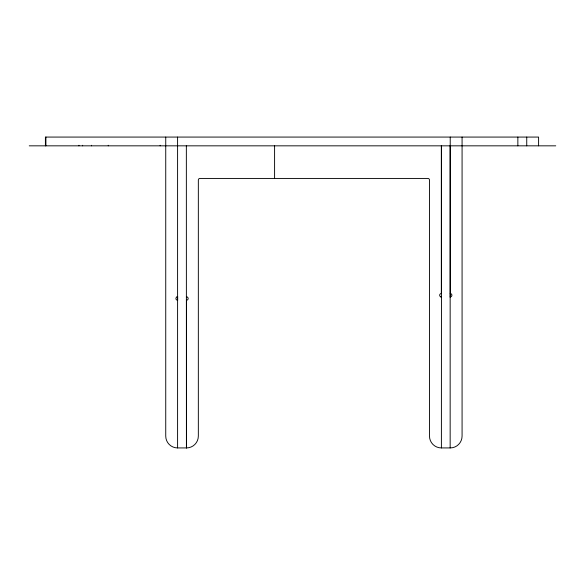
<?xml version="1.0" encoding="UTF-8"?>
<svg xmlns="http://www.w3.org/2000/svg" width="585" height="585" viewBox="0 0 585 585"><rect width="100%" height="100%" fill="white"/><g stroke="black" fill="none" stroke-linecap="round" stroke-linejoin="round"><path stroke-width="0.88" d="M29.25 145.833L555.75 145.833M165.738 137.073L165.738 436.074A11.854 11.854 0 0 0 177.591 447.927L186.483 447.927A11.854 11.854 0 0 0 198.337 436.074L198.337 180.012A1.579 1.579 0 0 1 199.916 178.432L427.898 178.432A1.579 1.579 0 0 1 429.478 180.012L429.478 436.074A11.854 11.854 0 0 0 441.331 447.927L450.223 447.927A11.854 11.854 0 0 0 462.077 436.074L462.077 137.073M538.595 145.833L538.595 137.073L45.403 137.073L45.403 145.833M526.741 137.073L526.741 145.833M517.857 137.073L517.857 145.833M450.223 137.073L450.223 297.319M450.157 145.833L450.157 447.927M441.499 145.446L441.397 447.927M441.331 145.833L441.331 293.546A1.682 1.682 0 0 0 439.657 295.22A1.682 1.682 0 0 0 441.331 296.902A1.682 1.682 0 0 0 440.717 296.975M274.592 145.833L274.592 178.432M186.483 447.927L186.483 300.215A1.682 1.682 0 0 0 188.165 298.54A1.682 1.682 0 0 0 186.483 296.858A1.682 1.682 0 0 0 186.79 296.873M186.352 145.833L186.418 447.927M177.657 296.412L177.657 300.215M177.591 137.073L177.591 447.927M160.166 145.285L160.166 145.833M108.276 145.285L108.276 145.833M91.509 145.285L91.509 145.833M82.624 145.285L82.624 145.833M78.924 145.285L78.924 145.833M45.901 137.073L45.901 145.833M177.591 300.215A1.682 1.682 0 0 1 175.917 298.54A1.682 1.682 0 0 1 177.591 296.858A1.682 1.682 0 0 1 176.977 296.785M450.223 293.546A1.682 1.682 0 0 1 451.905 295.22A1.682 1.682 0 0 1 450.223 296.902A1.682 1.682 0 0 1 450.53 296.887"/></g></svg>
